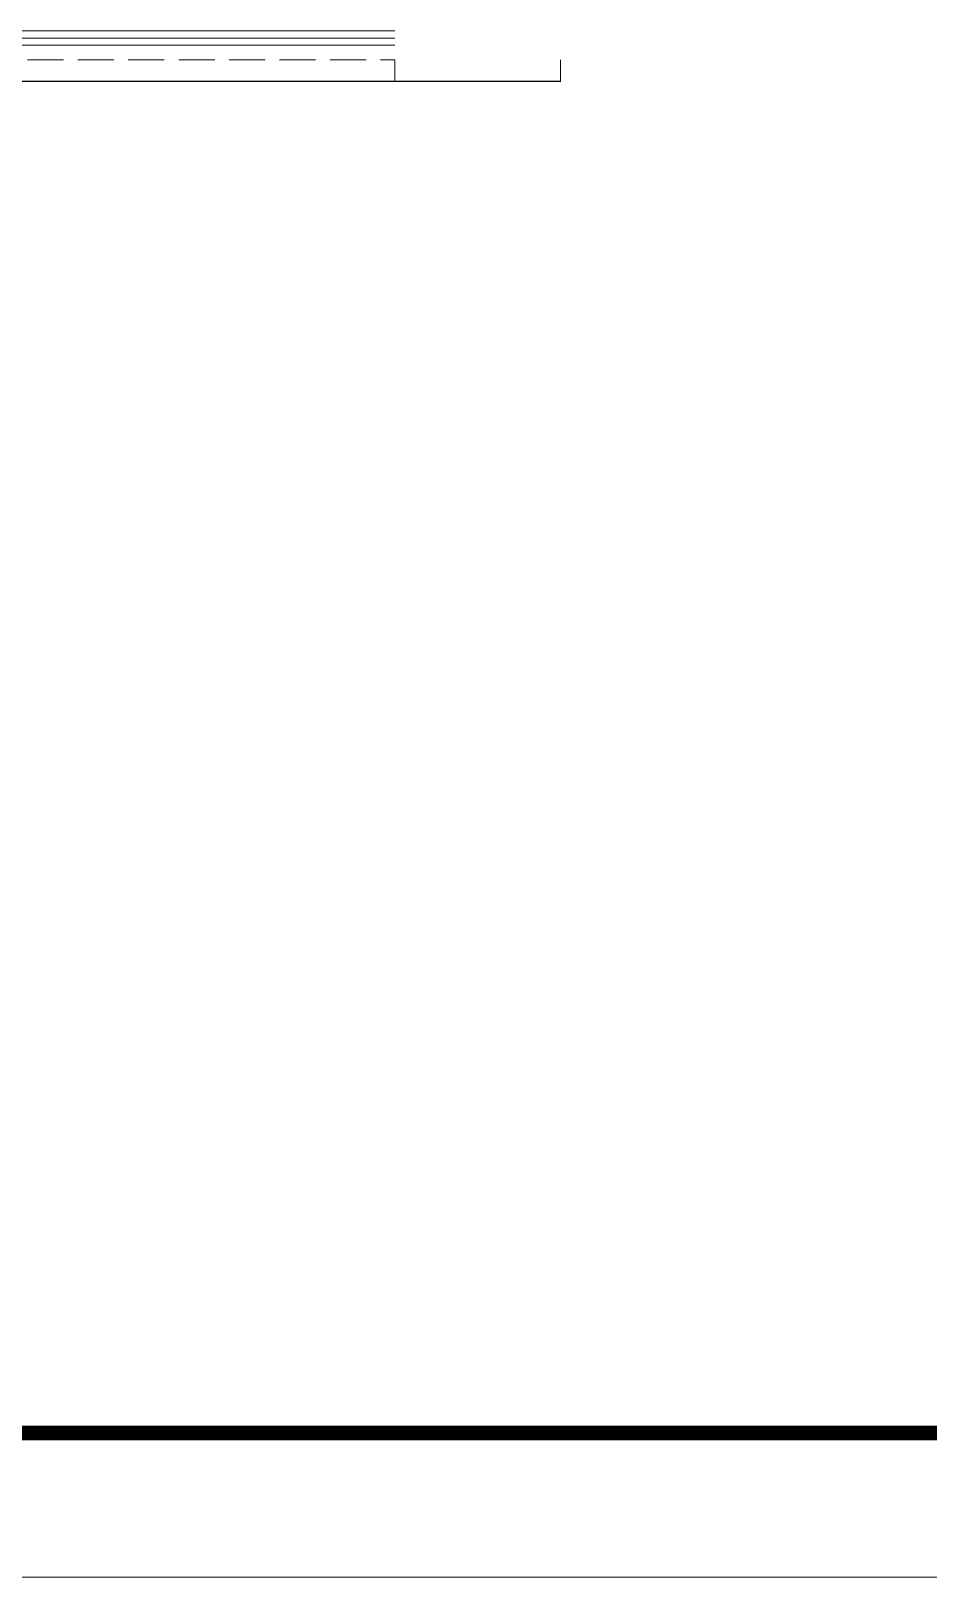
# Model space of a CAD drawing. Extents: x 3774419 to 4775970, y -926964 to 2266.
# Drawn here: x 4005695 to 4011920, y -748764 to -738033 of the extents above; entities that cross this region are included whole.
import ezdxf

# ---------------------------------------------------------------- set-up
doc = ezdxf.new("R2010")
doc.units = 0
doc.header["$LTSCALE"] = 1000
doc.header["$MEASUREMENT"] = 0
doc.linetypes.add('DASH', pattern=[0.35, 0.25, -0.1])
doc.layers.get('0').update_dxf_attribs({"linetype": 'CONTINUOUS'})
doc.layers.add('!!电气', color=1, linetype='CONTINUOUS')
doc.layers.add('看线', color=185, linetype='CONTINUOUS')
for name, color, linetype, lineweight in [('图框', 147, 'CONTINUOUS', 20), ('平面-栏杆', 56, 'CONTINUOUS', 15), ('平面-看线', 252, 'CONTINUOUS', 15)]:
    doc.layers.add(name, color=color, linetype=linetype, lineweight=lineweight)

# ---------------------------------------------------------------- blocks, each defined once
blk = doc.blocks.new('A$C1C403CBE')
at = {"color": 252, "const_width": 8}
blk.add_lwpolyline([(22450, -100), (22450, -250), (21300, -250), (21300, -100)], dxfattribs=at)
at = {"layer": '平面-栏杆', "color": 252}
for points in [[(16650, 50), (21300, 50)], [(16650, 0), (21300, 0)]]:
    blk.add_lwpolyline(points, dxfattribs=at)
at = {"layer": '平面-看线', "color": 252}
blk.add_lwpolyline([(16650, 100), (21300, 100)], dxfattribs=at)
at = {"layer": '平面-看线', "color": 252, "linetype": 'DASH'}
blk.add_lwpolyline([(16650, -100), (21300, -100)], dxfattribs=at)
at = {"layer": '看线', "color": 252, "ltscale": 0.5}
blk.add_lwpolyline([(21300, -250), (16650, -250)], dxfattribs=at)

msp = doc.modelspace()

# ---------------------------------------------------------------- linework, layer by layer
at = {"layer": '图框'}
msp.add_lwpolyline([(3972617.5, -689363.9), (4056717.5, -689363.9), (4056717.5, -748763.9), (3972617.5, -748763.9)], close=True, dxfattribs=at)
at = {"layer": '图框', "const_width": 100}
msp.add_lwpolyline([(4055717.5, -747763.9), (4055717.5, -690363.9), (3975117.5, -690363.9), (3975117.5, -747763.9)], close=True, dxfattribs=at)

# ---------------------------------------------------------------- block references
at = {"layer": '!!电气'}
msp.add_blockref('A$C1C403CBE', (3986920, -738133.2), dxfattribs=at)

doc.saveas('drawing.dxf')
